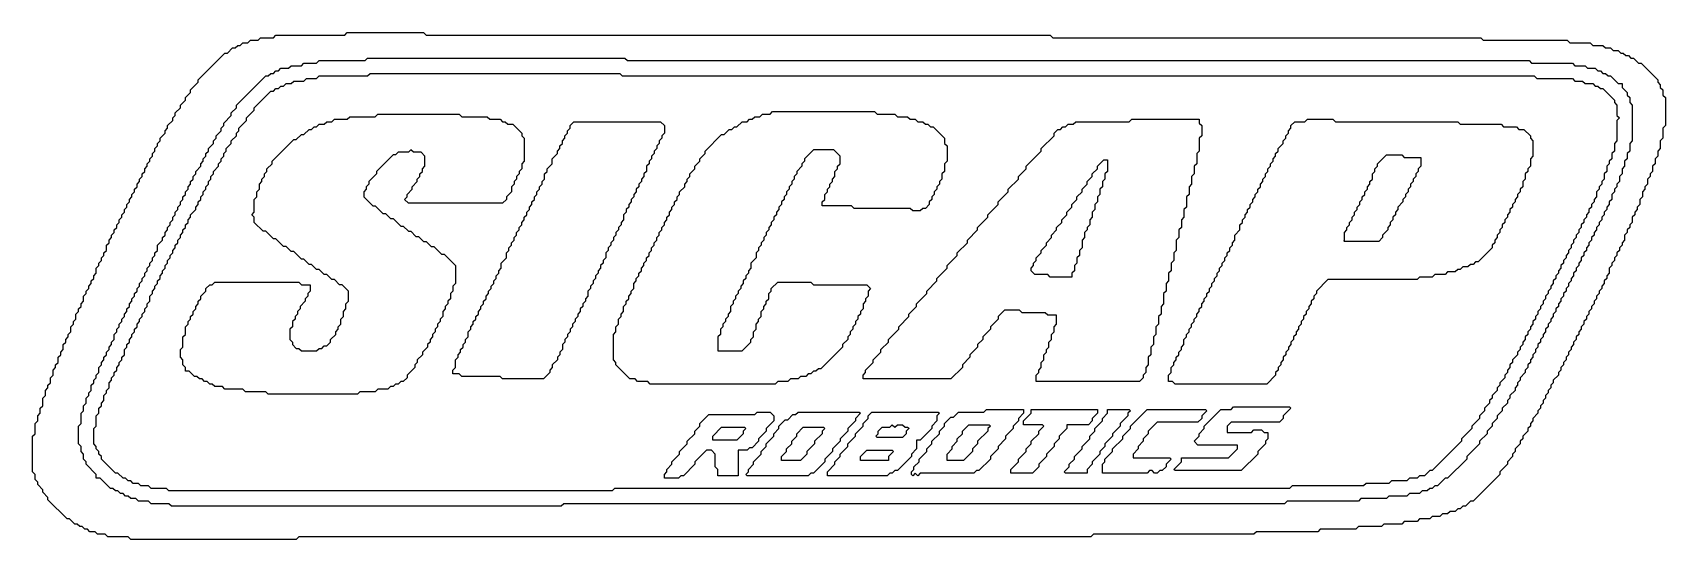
# Model space of a CAD drawing. Header units: millimetres. Extents: x 4 to 645, y 54 to 253.
import ezdxf

# ---------------------------------------------------------------- set-up
doc = ezdxf.new("R2010")
doc.units = ezdxf.units.MM

msp = doc.modelspace()

# ---------------------------------------------------------------- linework, layer by layer
for points in [[(127.5, 253), (157.5, 253), (158.5, 252), (403.5, 252), (404.5, 251), (572.5, 251), (573.5, 250), (606.5, 250), (607.5, 249), (615.5, 249), (616.5, 248), (620.5, 248), (621.5, 247), (623.5, 247), (624.5, 246), (626.5, 246), (627.5, 245), (628.5, 245), (629.5, 244), (630.5, 244), (631.5, 243), (632.5, 243), (634.5, 241), (635.5, 241), (642, 234.5), (642, 233.5), (643, 232.5), (643, 231.5), (644, 230.5), (644, 228.5), (645, 227.5), (645, 216.5), (644, 215.5), (644, 211.5), (643, 210.5), (643, 207.5), (642, 206.5), (642, 204.5), (641, 203.5), (641, 201.5), (640, 200.5), (640, 198.5), (639, 197.5), (639, 196.5), (638, 195.5), (638, 193.5), (637, 192.5), (637, 191.5), (636, 190.5), (636, 188.5), (635, 187.5), (635, 185.5), (634, 184.5), (634, 183.5), (633, 182.5), (633, 181.5), (632, 180.5), (632, 178.5), (631, 177.5), (631, 176.5), (630, 175.5), (630, 174.5), (629, 173.5), (629, 171.5), (628, 170.5), (628, 169.5), (627, 168.5), (627, 167.5), (626, 166.5), (626, 165.5), (625, 164.5), (625, 163.5), (624, 162.5), (624, 161.5), (623, 160.5), (623, 158.5), (622, 157.5), (622, 156.5), (621, 155.5), (621, 154.5), (620, 153.5), (620, 152.5), (619, 151.5), (619, 150.5), (618, 149.5), (618, 148.5), (617, 147.5), (617, 146.5), (616, 145.5), (616, 144.5), (615, 143.5), (615, 142.5), (614, 141.5), (614, 140.5), (613, 139.5), (613, 138.5), (612, 137.5), (612, 136.5), (611, 135.5), (611, 134.5), (610, 133.5), (610, 132.5), (609, 131.5), (609, 130.5), (608, 129.5), (608, 128.5), (607, 127.5), (607, 126.5), (606, 125.5), (606, 124.5), (605, 123.5), (605, 122.5), (604, 121.5), (604, 120.5), (603, 119.5), (603, 118.5), (601, 116.5), (601, 115.5), (600, 114.5), (600, 113.5), (599, 112.5), (599, 111.5), (598, 110.5), (598, 109.5), (597, 108.5), (597, 107.5), (596, 106.5), (596, 105.5), (595, 104.5), (595, 103.5), (593, 101.5), (593, 100.5), (592, 99.5), (592, 98.5), (591, 97.5), (591, 96.5), (589, 94.5), (589, 93.5), (588, 92.5), (588, 91.5), (586, 89.5), (586, 88.5), (585, 87.5), (585, 86.5), (583, 84.5), (583, 83.5), (580, 80.5), (580, 79.5), (569.5, 69), (568.5, 69), (566.5, 67), (565.5, 67), (564.5, 66), (563.5, 66), (562.5, 65), (560.5, 65), (559.5, 64), (557.5, 64), (556.5, 63), (553.5, 63), (552.5, 62), (548.5, 62), (547.5, 61), (542.5, 61), (541.5, 60), (534.5, 60), (533.5, 59), (524.5, 59), (523.5, 58), (509.5, 58), (508.5, 57), (484.5, 57), (483.5, 56), (420.5, 56), (419.5, 55), (108.5, 55), (107.5, 54), (42.5, 54), (41.5, 55), (33.5, 55), (32.5, 56), (29.5, 56), (28.5, 57), (26.5, 57), (25.5, 58), (24.5, 58), (23.5, 59), (22.5, 59), (21.5, 60), (20.5, 60), (18.5, 62), (17.5, 62), (10, 69.5), (10, 70.5), (8, 72.5), (8, 73.5), (6, 75.5), (6, 76.5), (5, 77.5), (5, 79.5), (4, 80.5), (4, 94.5), (5, 95.5), (5, 99.5), (6, 100.5), (6, 102.5), (7, 103.5), (7, 105.5), (8, 106.5), (8, 109.5), (9, 110.5), (9, 112.5), (10, 113.5), (10, 114.5), (11, 115.5), (11, 117.5), (12, 118.5), (12, 120.5), (13, 121.5), (13, 122.5), (14, 123.5), (14, 125.5), (15, 126.5), (15, 127.5), (16, 128.5), (16, 130.5), (17, 131.5), (17, 132.5), (18, 133.5), (18, 134.5), (19, 135.5), (19, 137.5), (20, 138.5), (20, 139.5), (21, 140.5), (21, 142.5), (22, 143.5), (22, 144.5), (23, 145.5), (23, 146.5), (24, 147.5), (24, 149.5), (25, 150.5), (25, 151.5), (26, 152.5), (26, 153.5), (27, 154.5), (27, 155.5), (28, 156.5), (28, 157.5), (29, 158.5), (29, 160.5), (30, 161.5), (30, 162.5), (31, 163.5), (31, 164.5), (32, 165.5), (32, 166.5), (33, 167.5), (33, 169.5), (34, 170.5), (34, 171.5), (35, 172.5), (35, 173.5), (36, 174.5), (36, 175.5), (37, 176.5), (37, 177.5), (38, 178.5), (38, 179.5), (39, 180.5), (39, 181.5), (40, 182.5), (40, 183.5), (41, 184.5), (41, 185.5), (42, 186.5), (42, 187.5), (43, 188.5), (43, 189.5), (44, 190.5), (44, 191.5), (45, 192.5), (45, 193.5), (46, 194.5), (46, 195.5), (47, 196.5), (47, 197.5), (48, 198.5), (48, 199.5), (49, 200.5), (49, 201.5), (50, 202.5), (50, 203.5), (51, 204.5), (51, 205.5), (52, 206.5), (52, 207.5), (53, 208.5), (53, 209.5), (54, 210.5), (54, 211.5), (56, 213.5), (56, 214.5), (57, 215.5), (57, 216.5), (59, 218.5), (59, 219.5), (60, 220.5), (60, 221.5), (62, 223.5), (62, 224.5), (64, 226.5), (64, 227.5), (66, 229.5), (66, 230.5), (69, 233.5), (69, 234.5), (79.5, 245), (80.5, 245), (82.5, 247), (83.5, 247), (84.5, 248), (85.5, 248), (86.5, 249), (88.5, 249), (89.5, 250), (92.5, 250), (93.5, 251), (98.5, 251), (99.5, 252), (126.5, 252), (127.5, 253)], [(135.5, 243), (236.5, 243), (237.5, 242), (591.5, 242), (592.5, 241), (608.5, 241), (609.5, 240), (613.5, 240), (614.5, 239), (617.5, 239), (618.5, 238), (619.5, 238), (620.5, 237), (621.5, 237), (622.5, 236), (623.5, 236), (626.5, 233), (626.74, 233), (626.96, 233), (627.16, 233), (627.34, 233), (627.5, 233), (627.64, 233), (627.76, 233), (627.86, 233), (627.94, 233), (628, 233), (628, 232.94), (628, 232.86), (628, 232.76), (628, 232.64), (628, 232.5), (628, 232.34), (628, 232.16), (628, 231.96), (628, 231.74), (628, 231.5), (630, 229.5), (630, 228.5), (631, 227.5), (631, 225.5), (632, 224.5), (632, 210.5), (631, 209.5), (631, 206.5), (630, 205.5), (630, 203.5), (629, 202.5), (629, 200.5), (628, 199.5), (628, 197.5), (627, 196.5), (627, 194.5), (626, 193.5), (626, 192.5), (625, 191.5), (625, 190.5), (624, 189.5), (624, 187.5), (623, 186.5), (623, 185.5), (622, 184.5), (622, 183.5), (621, 182.5), (621, 181.5), (620, 180.5), (620, 179.5), (619, 178.5), (619, 177.5), (618, 176.5), (618, 175.5), (617, 174.5), (617, 173.5), (616, 172.5), (616, 171.5), (615, 170.5), (615, 169.5), (614, 168.5), (614, 167.5), (613, 166.5), (613, 165.5), (612, 164.5), (612, 163.5), (611, 162.5), (611, 161.5), (610, 160.5), (610, 159.5), (609, 158.5), (609, 157.5), (608, 156.5), (608, 155.5), (607, 154.5), (607, 153.5), (606, 152.5), (606, 151.5), (605, 150.5), (605, 149.5), (604, 148.5), (604, 147.5), (603, 146.5), (603, 145.5), (602, 144.5), (602, 143.5), (601, 142.5), (601, 141.5), (600, 140.5), (600, 139.5), (599, 138.5), (599, 137.5), (598, 136.5), (598, 135.5), (597, 134.5), (597, 133.5), (596, 132.5), (596, 131.5), (595, 130.5), (595, 129.5), (594, 128.5), (594, 127.5), (593, 126.5), (593, 125.5), (592, 124.5), (592, 123.5), (591, 122.5), (591, 121.5), (590, 120.5), (590, 119.5), (588, 117.5), (588, 116.5), (587, 115.5), (587, 114.5), (586, 113.5), (586, 112.5), (584, 110.5), (584, 109.5), (583, 108.5), (583, 107.5), (581, 105.5), (581, 104.5), (579, 102.5), (579, 101.5), (577, 99.5), (577, 98.5), (575, 96.5), (575, 95.5), (572, 92.5), (572, 91.5), (567, 86.5), (567, 85.5), (559.5, 78), (558.5, 78), (555.5, 75), (554.5, 75), (553.5, 74), (552.5, 74), (551.5, 73), (549.5, 73), (548.5, 72), (544.5, 72), (543.5, 71), (536.5, 71), (535.5, 70), (525.5, 70), (524.5, 69), (496.5, 69), (495.5, 68), (212.5, 68), (211.5, 67), (58.5, 67), (57.5, 68), (50.5, 68), (49.5, 69), (45.5, 69), (44.5, 70), (42.5, 70), (41.5, 71), (40.5, 71), (39.5, 72), (38.5, 72), (37.5, 73), (36.5, 73), (35.5, 74), (34.5, 74), (30.5, 78), (30.26, 78), (30.04, 78), (29.84, 78), (29.66, 78), (29.5, 78), (29.36, 78), (29.24, 78), (29.14, 78), (29.06, 78), (29, 78), (29, 78.06), (29, 78.14), (29, 78.24), (29, 78.36), (29, 78.5), (29, 78.66), (29, 78.84), (29, 79.04), (29, 79.26), (29, 79.5), (25, 83.5), (25, 84.5), (24, 85.5), (24, 87.5), (23, 88.5), (23, 90.5), (22, 91.5), (22, 98.5), (23, 99.5), (23, 103.5), (24, 104.5), (24, 106.5), (25, 107.5), (25, 109.5), (26, 110.5), (26, 111.5), (27, 112.5), (27, 114.5), (28, 115.5), (28, 116.5), (29, 117.5), (29, 118.5), (30, 119.5), (30, 121.5), (31, 122.5), (31, 123.5), (32, 124.5), (32, 125.5), (33, 126.5), (33, 127.5), (34, 128.5), (34, 129.5), (35, 130.5), (35, 131.5), (36, 132.5), (36, 134.5), (37, 135.5), (37, 136.5), (38, 137.5), (38, 138.5), (39, 139.5), (39, 140.5), (40, 141.5), (40, 142.5), (41, 143.5), (41, 144.5), (42, 145.5), (42, 146.5), (43, 147.5), (43, 148.5), (44, 149.5), (44, 150.5), (45, 151.5), (45, 152.5), (46, 153.5), (46, 154.5), (47, 155.5), (47, 156.5), (48, 157.5), (48, 158.5), (49, 159.5), (49, 160.5), (50, 161.5), (50, 162.5), (51, 163.5), (51, 164.5), (52, 165.5), (52, 166.5), (53, 167.5), (53, 169.5), (55, 171.5), (55, 172.5), (56, 173.5), (56, 174.5), (57, 175.5), (57, 176.5), (58, 177.5), (58, 178.5), (59, 179.5), (59, 180.5), (60, 181.5), (60, 182.5), (61, 183.5), (61, 184.5), (62, 185.5), (62, 186.5), (63, 187.5), (63, 188.5), (64, 189.5), (64, 190.5), (65, 191.5), (65, 192.5), (66, 193.5), (66, 194.5), (67, 195.5), (67, 196.5), (68, 197.5), (68, 198.5), (70, 200.5), (70, 201.5), (71, 202.5), (71, 203.5), (72, 204.5), (72, 205.5), (73, 206.5), (73, 207.5), (75, 209.5), (75, 210.5), (76, 211.5), (76, 212.5), (78, 214.5), (78, 215.5), (79, 216.5), (79, 217.5), (82, 220.5), (82, 221.5), (84, 223.5), (84, 224.5), (95.5, 236), (96.5, 236), (97.5, 237), (98.5, 237), (99.5, 238), (100.5, 238), (101.5, 239), (104.5, 239), (105.5, 240), (109.5, 240), (110.5, 241), (115.5, 241), (116.5, 242), (134.5, 242), (135.5, 243)], [(136.5, 237), (234.5, 237), (235.5, 236), (593.5, 236), (594.5, 235), (608.5, 235), (609.5, 234), (612.5, 234), (613.5, 233), (616.5, 233), (617.5, 232), (618.5, 232), (619.5, 231), (620.5, 231), (625, 226.5), (625, 225.5), (626, 224.5), (626, 220.5), (627, 219.5), (626, 218.5), (626, 210.5), (625, 209.5), (625, 206.5), (624, 205.5), (624, 203.5), (623, 202.5), (623, 201.5), (622, 200.5), (622, 198.5), (621, 197.5), (621, 195.5), (620, 194.5), (620, 193.5), (619, 192.5), (619, 191.5), (618, 190.5), (618, 188.5), (617, 187.5), (617, 186.5), (616, 185.5), (616, 184.5), (615, 183.5), (615, 182.5), (614, 181.5), (614, 180.5), (613, 179.5), (613, 178.5), (612, 177.5), (612, 176.5), (611, 175.5), (611, 174.5), (610, 173.5), (610, 172.5), (609, 171.5), (609, 170.5), (608, 169.5), (608, 168.5), (607, 167.5), (607, 166.5), (606, 165.5), (606, 164.5), (605, 163.5), (605, 162.5), (604, 161.5), (604, 160.5), (603, 159.5), (603, 158.5), (602, 157.5), (602, 156.5), (601, 155.5), (601, 154.5), (600, 153.5), (600, 152.5), (599, 151.5), (599, 150.5), (598, 149.5), (598, 148.5), (597, 147.5), (597, 146.5), (596, 145.5), (596, 144.5), (595, 143.5), (595, 142.5), (594, 141.5), (594, 140.5), (593, 139.5), (593, 138.5), (592, 137.5), (592, 136.5), (591, 135.5), (591, 134.5), (590, 133.5), (590, 132.5), (589, 131.5), (589, 130.5), (588, 129.5), (588, 128.5), (587, 127.5), (587, 126.5), (585, 124.5), (585, 123.5), (584, 122.5), (584, 121.5), (583, 120.5), (583, 119.5), (582, 118.5), (582, 117.5), (580, 115.5), (580, 114.5), (579, 113.5), (579, 112.5), (577, 110.5), (577, 109.5), (576, 108.5), (576, 107.5), (574, 105.5), (574, 104.5), (572, 102.5), (572, 101.5), (569, 98.5), (569, 97.5), (565, 93.5), (565, 92.5), (553.5, 81), (552.5, 81), (550.5, 79), (548.5, 79), (547.5, 78), (544.5, 78), (543.5, 77), (537.5, 77), (536.5, 76), (527.5, 76), (526.5, 75), (498.5, 75), (497.5, 74), (232.5, 74), (231.5, 73), (57.5, 73), (56.5, 74), (50.5, 74), (49.5, 75), (46.5, 75), (45.5, 76), (43.5, 76), (42.5, 77), (41.5, 77), (40.5, 78), (39.5, 78), (37.5, 80), (36.5, 80), (31, 85.5), (31, 86.5), (30, 87.5), (30, 88.5), (29, 89.5), (29, 90.5), (28, 91.5), (28, 97.5), (29, 98.5), (29, 102.5), (30, 103.5), (30, 105.5), (31, 106.5), (31, 107.5), (32, 108.5), (32, 110.5), (33, 111.5), (33, 112.5), (34, 113.5), (34, 115.5), (35, 116.5), (35, 117.5), (36, 118.5), (36, 119.5), (37, 120.5), (37, 121.5), (38, 122.5), (38, 123.5), (39, 124.5), (39, 125.5), (40, 126.5), (40, 128.5), (41, 129.5), (41, 130.5), (42, 131.5), (42, 132.5), (43, 133.5), (43, 134.5), (44, 135.5), (44, 136.5), (45, 137.5), (45, 138.5), (46, 139.5), (46, 140.5), (47, 141.5), (47, 142.5), (48, 143.5), (48, 144.5), (49, 145.5), (49, 146.5), (50, 147.5), (50, 149.5), (51, 150.5), (51, 151.5), (52, 152.5), (52, 153.5), (53, 154.5), (53, 155.5), (54, 156.5), (54, 157.5), (55, 158.5), (55, 159.5), (56, 160.5), (56, 161.5), (57, 162.5), (57, 163.5), (58, 164.5), (58, 165.5), (59, 166.5), (59, 167.5), (60, 168.5), (60, 169.5), (61, 170.5), (61, 171.5), (62, 172.5), (62, 173.5), (63, 174.5), (63, 175.5), (64, 176.5), (64, 177.5), (65, 178.5), (65, 179.5), (66, 180.5), (66, 181.5), (68, 183.5), (68, 184.5), (69, 185.5), (69, 186.5), (70, 187.5), (70, 188.5), (71, 189.5), (71, 190.5), (72, 191.5), (72, 192.5), (73, 193.5), (73, 194.5), (74, 195.5), (74, 196.5), (75, 197.5), (75, 198.5), (77, 200.5), (77, 201.5), (78, 202.5), (78, 203.5), (79, 204.5), (79, 205.5), (80, 206.5), (80, 207.5), (82, 209.5), (82, 210.5), (84, 212.5), (84, 213.5), (85, 214.5), (85, 215.5), (88, 218.5), (88, 219.5), (91, 222.5), (91, 223.5), (97.5, 230), (98.5, 230), (99.5, 231), (100.5, 231), (101.5, 232), (102.5, 232), (103.5, 233), (105.5, 233), (106.5, 234), (110.5, 234), (111.5, 235), (115.5, 235), (116.5, 236), (135.5, 236), (136.5, 237)], [(139.5, 221), (171.5, 221), (172.5, 220), (182.5, 220), (183.5, 219), (187.5, 219), (188.5, 218), (189.5, 218), (190.5, 217), (192.5, 217), (196, 213.5), (196, 212.5), (197, 211.5), (197, 202.5), (196, 201.5), (196, 199.5), (195, 198.5), (195, 197.5), (194, 196.5), (194, 195.5), (193, 194.5), (193, 193.5), (192, 192.5), (192, 190.5), (190, 188.5), (190, 187.5), (188.5, 186), (151.5, 186), (150, 187.5), (151, 188.5), (151, 189.5), (153, 191.5), (153, 192.5), (155, 194.5), (155, 195.5), (156, 196.5), (156, 197.5), (157, 198.5), (157, 199.5), (158, 200.5), (158, 204.5), (156.5, 206), (153.5, 206), (152.5, 207), (151.5, 206), (147.5, 206), (146.5, 205), (145.5, 205), (139, 198.5), (139, 197.5), (136, 194.5), (136, 193.5), (135, 192.5), (135, 191.5), (134, 190.5), (134, 188.5), (137.5, 185), (138.5, 185), (141.5, 182), (142.5, 182), (144.5, 180), (145.5, 180), (148.5, 177), (149.5, 177), (151.5, 175), (152.5, 175), (154.5, 173), (155.5, 173), (157.5, 171), (158.5, 171), (160.5, 169), (161.5, 169), (164.5, 166), (165.5, 166), (170, 161.5), (170, 154.5), (169, 153.5), (169, 151.5), (168, 150.5), (168, 148.5), (167, 147.5), (167, 146.5), (166, 145.5), (166, 144.5), (165, 143.5), (165, 141.5), (164, 140.5), (164, 139.5), (163, 138.5), (163, 137.5), (162, 136.5), (162, 135.5), (161, 134.5), (161, 133.5), (160, 132.5), (160, 131.5), (159, 130.5), (159, 129.5), (157, 127.5), (157, 126.5), (155, 124.5), (155, 123.5), (154, 122.5), (154, 121.5), (151, 118.5), (151, 117.5), (149.5, 116), (148.5, 116), (147.5, 115), (146.5, 115), (145.5, 114), (144.5, 114), (143.5, 113), (139.5, 113), (138.5, 112), (132.5, 112), (131.5, 111), (96.5, 111), (95.5, 112), (87.5, 112), (86.5, 113), (79.5, 113), (78.5, 114), (75.5, 114), (74.5, 115), (73.5, 115), (72.5, 116), (71.5, 116), (70.5, 117), (69.5, 117), (68.5, 118), (67.5, 118), (65.5, 120), (65.26, 120), (65.04, 120), (64.84, 120), (64.66, 120), (64.5, 120), (64.36, 120), (64.24, 120), (64.14, 120), (64.06, 120), (64, 120), (64, 120.06), (64, 120.14), (64, 120.24), (64, 120.36), (64, 120.5), (64, 120.66), (64, 120.84), (64, 121.04), (64, 121.26), (64, 121.5), (63, 122.5), (63, 124.5), (62, 125.5), (62, 128.5), (63, 129.5), (63, 133.5), (64, 134.5), (64, 137.5), (65, 138.5), (65, 139.5), (66, 140.5), (66, 141.5), (67, 142.5), (67, 143.5), (68, 144.5), (68, 145.5), (69, 146.5), (69, 147.5), (70, 148.5), (70, 149.5), (72, 151.5), (72, 152.5), (73.5, 154), (74.5, 154), (75.5, 155), (108.5, 155), (109.5, 154), (112.5, 154), (113, 154), (113, 153.5), (113, 151.5), (112, 150.5), (112, 149.5), (111, 148.5), (111, 147.5), (109, 145.5), (109, 144.5), (108, 143.5), (108, 142.5), (107, 141.5), (107, 140.5), (106, 139.5), (106, 137.5), (105, 136.5), (105, 132.5), (106, 131.5), (106, 130.5), (107.5, 129), (108.5, 129), (109.5, 128), (115.5, 128), (116.5, 129), (117.5, 129), (118.5, 130), (119.5, 130), (121, 131.5), (121, 132.5), (123, 134.5), (123, 135.5), (124, 136.5), (124, 137.5), (125, 138.5), (125, 140.5), (126, 141.5), (126, 143.5), (127, 144.5), (127, 146.5), (128, 147.5), (128, 151.5), (125.5, 154), (124.5, 154), (122.5, 156), (121.5, 156), (119.5, 158), (118.5, 158), (116.5, 160), (115.5, 160), (113.5, 162), (112.5, 162), (110.5, 164), (109.5, 164), (106.5, 167), (105.5, 167), (103.5, 169), (102.5, 169), (99.5, 172), (98.5, 172), (95.5, 175), (94.5, 175), (91, 178.5), (91, 180.5), (90, 181.5), (91, 182.5), (91, 187.5), (92, 188.5), (92, 190.5), (93, 191.5), (93, 193.5), (94, 194.5), (94, 195.5), (95, 196.5), (95, 197.5), (96, 198.5), (96, 199.5), (98, 201.5), (98, 202.5), (106.5, 211), (107.5, 211), (109.5, 213), (110.5, 213), (112.5, 215), (113.5, 215), (114.5, 216), (115.5, 216), (116.5, 217), (118.5, 217), (119.5, 218), (121.5, 218), (122.5, 219), (127.5, 219), (128.5, 220), (138.5, 220), (139.5, 221)], [(216.5, 218), (250.5, 218), (252, 216.5), (252, 213.5), (251, 212.5), (251, 211.5), (250, 210.5), (250, 209.5), (249, 208.5), (249, 207.5), (248, 206.5), (248, 205.5), (247, 204.5), (247, 203.5), (246, 202.5), (246, 201.5), (245, 200.5), (245, 198.5), (244, 197.5), (244, 196.5), (243, 195.5), (243, 194.5), (242, 193.5), (242, 192.5), (241, 191.5), (241, 190.5), (240, 189.5), (240, 188.5), (239, 187.5), (239, 186.5), (238, 185.5), (238, 184.5), (237, 183.5), (237, 182.5), (236, 181.5), (236, 179.5), (235, 178.5), (235, 177.5), (234, 176.5), (234, 175.5), (233, 174.5), (233, 173.5), (232, 172.5), (232, 171.5), (231, 170.5), (231, 169.5), (230, 168.5), (230, 167.5), (229, 166.5), (229, 164.5), (228, 163.5), (228, 162.5), (227, 161.5), (227, 160.5), (226, 159.5), (226, 158.5), (225, 157.5), (225, 156.5), (224, 155.5), (224, 154.5), (223, 153.5), (223, 152.5), (222, 151.5), (222, 149.5), (221, 148.5), (221, 147.5), (220, 146.5), (220, 145.5), (219, 144.5), (219, 143.5), (218, 142.5), (218, 141.5), (217, 140.5), (217, 139.5), (216, 138.5), (216, 137.5), (215, 136.5), (215, 135.5), (214, 134.5), (214, 133.5), (213, 132.5), (213, 131.5), (212, 130.5), (212, 128.5), (211, 127.5), (211, 126.5), (210, 125.5), (210, 124.5), (208, 122.5), (208, 121.5), (207, 120.5), (207, 119.5), (204.5, 117), (188.5, 117), (187.5, 118), (172.5, 118), (171.5, 119), (169.5, 119), (169, 119), (169, 119.06), (169, 119.14), (169, 119.24), (169, 119.36), (169, 119.5), (169, 119.66), (169, 119.84), (169, 120.04), (169, 120.26), (169, 120.5), (170, 121.5), (170, 124.5), (171, 125.5), (171, 126.5), (172, 127.5), (172, 128.5), (173, 129.5), (173, 130.5), (174, 131.5), (174, 132.5), (175, 133.5), (175, 135.5), (176, 136.5), (176, 137.5), (177, 138.5), (177, 139.5), (178, 140.5), (178, 141.5), (179, 142.5), (179, 143.5), (180, 144.5), (180, 145.5), (181, 146.5), (181, 147.5), (182, 148.5), (182, 149.5), (183, 150.5), (183, 151.5), (184, 152.5), (184, 153.5), (185, 154.5), (185, 155.5), (186, 156.5), (186, 157.5), (187, 158.5), (187, 159.5), (188, 160.5), (188, 162.5), (190, 164.5), (190, 166.5), (191, 167.5), (191, 168.5), (192, 169.5), (192, 170.5), (193, 171.5), (193, 172.5), (194, 173.5), (194, 174.5), (195, 175.5), (195, 176.5), (196, 177.5), (196, 178.5), (197, 179.5), (197, 180.5), (198, 181.5), (198, 182.5), (199, 183.5), (199, 184.5), (200, 185.5), (200, 186.5), (201, 187.5), (201, 188.5), (202, 189.5), (202, 190.5), (203, 191.5), (203, 192.5), (204, 193.5), (204, 194.5), (205, 195.5), (205, 197.5), (206, 198.5), (206, 199.5), (208, 201.5), (208, 203.5), (210, 205.5), (210, 206.5), (211, 207.5), (211, 208.5), (212, 209.5), (212, 210.5), (213, 211.5), (213, 212.5), (214, 213.5), (214, 214.5), (215, 215.5), (215, 216.5), (216.5, 218)], [(294.5, 222), (334.5, 222), (335.5, 221), (342.5, 221), (343.5, 220), (347.5, 220), (348.5, 219), (350.5, 219), (351.5, 218), (353.5, 218), (354.5, 217), (355.5, 217), (356.5, 216), (357.5, 216), (362, 211.5), (362, 209.5), (363, 208.5), (363, 202.5), (362, 201.5), (362, 198.5), (361, 197.5), (361, 195.5), (360, 194.5), (360, 193.5), (359, 192.5), (359, 191.5), (358, 190.5), (358, 189.5), (357, 188.5), (357, 187.5), (356, 186.5), (356, 185.5), (354.5, 184), (353.5, 184), (352.5, 183), (349.5, 183), (348.5, 184), (326.5, 184), (325.5, 185), (314.5, 185), (314, 185), (314, 185.06), (314, 185.14), (314, 185.24), (314, 185.36), (314, 185.5), (314, 185.66), (314, 185.84), (314, 186.04), (314, 186.26), (314, 186.5), (315, 187.5), (315, 189.5), (316, 190.5), (316, 191.5), (317, 192.5), (317, 193.5), (318, 194.5), (318, 195.5), (319, 196.5), (319, 198.5), (320, 199.5), (320, 200.5), (321, 201.5), (321, 204.5), (318.5, 207), (310.5, 207), (307, 203.5), (307, 202.5), (306, 201.5), (306, 200.5), (304, 198.5), (304, 197.5), (303, 196.5), (303, 195.5), (302, 194.5), (302, 193.5), (301, 192.5), (301, 191.5), (300, 190.5), (300, 189.5), (299, 188.5), (299, 187.5), (298, 186.5), (298, 185.5), (297, 184.5), (297, 183.5), (296, 182.5), (296, 181.5), (295, 180.5), (295, 179.5), (294, 178.5), (294, 177.5), (293, 176.5), (293, 175.5), (292, 174.5), (292, 173.5), (291, 172.5), (291, 171.5), (290, 170.5), (290, 169.5), (289, 168.5), (289, 167.5), (288, 166.5), (288, 164.5), (286, 162.5), (286, 160.5), (285, 159.5), (285, 158.5), (284, 157.5), (284, 156.5), (283, 155.5), (283, 154.5), (282, 153.5), (282, 152.5), (281, 151.5), (281, 150.5), (280, 149.5), (280, 148.5), (279, 147.5), (279, 146.5), (278, 145.5), (278, 143.5), (277, 142.5), (277, 141.5), (276, 140.5), (276, 139.5), (275, 138.5), (275, 137.5), (274, 136.5), (274, 134.5), (273, 133.5), (273, 128.5), (273, 128), (273.5, 128), (282.5, 128), (286, 131.5), (286, 132.5), (287, 133.5), (287, 135.5), (288, 136.5), (288, 138.5), (289, 139.5), (289, 140.5), (290, 141.5), (290, 143.5), (291, 144.5), (291, 145.5), (292, 146.5), (292, 147.5), (293, 148.5), (293, 150.5), (294, 151.5), (294, 152.5), (296.5, 155), (309.5, 155), (310.5, 154), (331.5, 154), (333, 152.5), (332, 151.5), (332, 149.5), (331, 148.5), (331, 147.5), (330, 146.5), (330, 144.5), (329, 143.5), (329, 142.5), (328, 141.5), (328, 140.5), (327, 139.5), (327, 138.5), (326, 137.5), (326, 136.5), (325, 135.5), (325, 134.5), (324, 133.5), (324, 132.5), (322, 130.5), (322, 129.5), (313.5, 121), (312.5, 121), (311.5, 120), (310.5, 120), (309.5, 119), (308.5, 119), (307.5, 118), (305.5, 118), (304.5, 117), (301.5, 117), (300.5, 116), (296.5, 116), (295.5, 115), (246.5, 115), (245.5, 116), (241.5, 116), (240.5, 117), (238.5, 117), (233, 122.5), (233, 123.5), (232, 124.5), (232, 134.5), (233, 135.5), (233, 137.5), (234, 138.5), (234, 140.5), (235, 141.5), (235, 142.5), (236, 143.5), (236, 145.5), (237, 146.5), (237, 147.5), (238, 148.5), (238, 149.5), (239, 150.5), (239, 151.5), (240, 152.5), (240, 154.5), (241, 155.5), (241, 156.5), (242, 157.5), (242, 158.5), (243, 159.5), (243, 160.5), (244, 161.5), (244, 162.5), (245, 163.5), (245, 164.5), (246, 165.5), (246, 166.5), (247, 167.5), (247, 168.5), (248, 169.5), (248, 170.5), (249, 171.5), (249, 172.5), (250, 173.5), (250, 174.5), (251, 175.5), (251, 176.5), (252, 177.5), (252, 178.5), (253, 179.5), (253, 180.5), (254, 181.5), (254, 182.5), (255, 183.5), (255, 184.5), (256, 185.5), (256, 186.5), (257, 187.5), (257, 188.5), (258, 189.5), (258, 190.5), (260, 192.5), (260, 193.5), (261, 194.5), (261, 195.5), (262, 196.5), (262, 197.5), (264, 199.5), (264, 200.5), (266, 202.5), (266, 203.5), (268, 205.5), (268, 206.5), (274.5, 213), (275.5, 213), (277.5, 215), (278.5, 215), (279.5, 216), (280.5, 216), (282.5, 218), (284.5, 218), (285.5, 219), (286.5, 219), (287.5, 220), (289.5, 220), (290.5, 221), (293.5, 221), (294.5, 222)], [(435.5, 219), (461.5, 219), (462, 219), (462, 218.94), (462, 218.86), (462, 218.76), (462, 218.64), (462, 218.5), (462, 218.34), (462, 218.16), (462, 217.96), (462, 217.74), (462, 217.5), (463, 216.5), (463, 212.5), (462, 211.5), (462, 206.5), (461, 205.5), (461, 201.5), (460, 200.5), (460, 197.5), (459, 196.5), (459, 193.5), (458, 192.5), (458, 189.5), (457, 188.5), (457, 184.5), (456, 183.5), (456, 180.5), (455, 179.5), (455, 176.5), (454, 175.5), (454, 172.5), (453, 171.5), (453, 167.5), (452, 166.5), (452, 163.5), (451, 162.5), (451, 159.5), (450, 158.5), (450, 155.5), (449, 154.5), (449, 151.5), (448, 150.5), (448, 146.5), (447, 145.5), (447, 142.5), (446, 141.5), (446, 138.5), (445, 137.5), (445, 134.5), (444, 133.5), (444, 130.5), (443, 129.5), (443, 126.5), (442, 125.5), (442, 122.5), (441, 121.5), (441, 119.5), (440, 118.5), (440, 117.5), (438.5, 116), (398.5, 116), (398.36, 115.96), (398.24, 115.94), (398.14, 115.94), (398.06, 115.96), (398, 116), (397.96, 116.06), (397.94, 116.14), (397.94, 116.24), (397.96, 116.36), (398, 116.5), (398, 118.5), (399, 119.5), (399, 120.5), (400, 121.5), (400, 123.5), (401, 124.5), (401, 126.5), (402, 127.5), (402, 128.5), (403, 129.5), (403, 131.5), (404, 132.5), (404, 134.5), (405, 135.5), (405, 137.5), (406, 138.5), (406, 141.5), (406, 142), (405.5, 142), (402.5, 142), (401.5, 143), (392.5, 143), (391.5, 144), (385.5, 144), (383, 141.5), (383, 140.5), (380, 137.5), (380, 136.5), (377, 133.5), (377, 132.5), (375, 130.5), (375, 129.5), (372, 126.5), (372, 125.5), (369, 122.5), (369, 121.5), (364.5, 117), (330.5, 117), (330, 117), (330, 117.06), (330, 117.14), (330, 117.24), (330, 117.36), (330, 117.5), (330, 117.66), (330, 117.84), (330, 118.04), (330, 118.26), (330, 118.5), (331, 119.5), (331, 120.5), (334, 123.5), (334, 124.5), (337, 127.5), (337, 128.5), (340, 131.5), (340, 132.5), (344, 136.5), (344, 137.5), (348, 141.5), (348, 142.5), (351, 145.5), (351, 146.5), (355, 150.5), (355, 151.5), (359, 155.5), (359, 156.5), (363, 160.5), (363, 161.5), (367, 165.5), (367, 166.5), (371, 170.5), (371, 171.5), (375, 175.5), (375, 176.5), (379, 180.5), (379, 181.5), (383, 185.5), (383, 186.5), (387, 190.5), (387, 191.5), (391, 195.5), (391, 196.5), (394, 199.5), (394, 200.5), (400, 206.5), (400, 207.5), (405, 212.5), (405, 213.5), (406.5, 215), (407.5, 215), (408.5, 216), (409.5, 216), (410.5, 217), (412.5, 217), (413.5, 218), (434.5, 218), (435.5, 219)], [(504.5, 219), (514.5, 219), (515.5, 218), (563.5, 218), (564.5, 217), (580.5, 217), (581.5, 216), (586.5, 216), (587.5, 215), (589.5, 215), (592, 212.5), (592, 211.5), (593, 210.5), (593, 204.5), (592, 203.5), (592, 200.5), (591, 199.5), (591, 198.5), (590, 197.5), (590, 195.5), (589, 194.5), (589, 192.5), (588, 191.5), (588, 190.5), (587, 189.5), (587, 188.5), (586, 187.5), (586, 186.5), (585, 185.5), (585, 184.5), (584, 183.5), (584, 182.5), (583, 181.5), (583, 180.5), (582, 179.5), (582, 178.5), (581, 177.5), (581, 176.5), (580, 175.5), (580, 174.5), (579, 173.5), (579, 172.5), (578, 171.5), (578, 170.5), (577, 169.5), (577, 168.5), (571.5, 163), (570.5, 163), (569.5, 162), (568.5, 162), (567.5, 161), (565.5, 161), (564.5, 160), (563.5, 160), (562.5, 159), (559.5, 159), (558.5, 158), (554.5, 158), (553.5, 157), (548.5, 157), (547.5, 156), (512.5, 156), (508, 151.5), (508, 150.5), (507, 149.5), (507, 148.5), (506, 147.5), (506, 146.5), (505, 145.5), (505, 144.5), (504, 143.5), (504, 142.5), (503, 141.5), (503, 140.5), (502, 139.5), (502, 138.5), (501, 137.5), (501, 136.5), (500, 135.5), (500, 134.5), (499, 133.5), (499, 132.5), (498, 131.5), (498, 130.5), (497, 129.5), (497, 128.5), (496, 127.5), (496, 126.5), (495, 125.5), (495, 124.5), (494, 123.5), (494, 122.5), (493, 121.5), (493, 120.5), (492, 119.5), (492, 118.5), (488.5, 115), (452.5, 115), (451.5, 116), (451.26, 116), (451.04, 116), (450.84, 116), (450.66, 116), (450.5, 116), (450.36, 116), (450.24, 116), (450.14, 116), (450.06, 116), (450, 116), (450, 116.5), (450, 118.5), (451, 119.5), (451, 121.5), (452, 122.5), (452, 123.5), (453, 124.5), (453, 125.5), (454, 126.5), (454, 127.5), (455, 128.5), (455, 129.5), (456, 130.5), (456, 132.5), (457, 133.5), (457, 134.5), (458, 135.5), (458, 136.5), (459, 137.5), (459, 138.5), (460, 139.5), (460, 140.5), (461, 141.5), (461, 142.5), (462, 143.5), (462, 144.5), (463, 145.5), (463, 146.5), (464, 147.5), (464, 148.5), (465, 149.5), (465, 150.5), (466, 151.5), (466, 152.5), (467, 153.5), (467, 154.5), (468, 155.5), (468, 156.5), (469, 157.5), (469, 158.5), (470, 159.5), (470, 160.5), (471, 161.5), (471, 162.5), (472, 163.5), (472, 164.5), (473, 165.5), (473, 166.5), (474, 167.5), (474, 168.5), (475, 169.5), (475, 170.5), (476, 171.5), (476, 173.5), (478, 175.5), (478, 177.5), (479, 178.5), (479, 179.5), (480, 180.5), (480, 181.5), (481, 182.5), (481, 183.5), (482, 184.5), (482, 185.5), (483, 186.5), (483, 187.5), (484, 188.5), (484, 189.5), (485, 190.5), (485, 191.5), (486, 192.5), (486, 193.5), (487, 194.5), (487, 195.5), (488, 196.5), (488, 197.5), (489, 198.5), (489, 199.5), (490, 200.5), (490, 201.5), (491, 202.5), (491, 203.5), (492, 204.5), (492, 205.5), (493, 206.5), (493, 207.5), (495, 209.5), (495, 210.5), (496, 211.5), (496, 212.5), (497, 213.5), (497, 214.5), (498, 215.5), (498, 216.5), (499.5, 218), (503.5, 218), (504.5, 219)], [(424.5, 203), (424.74, 203), (424.96, 203), (425.16, 203), (425.34, 203), (425.5, 203), (425.64, 203), (425.76, 203), (425.86, 203), (425.94, 203), (426, 203), (426, 202.5), (426, 198.5), (425, 197.5), (425, 195.5), (424, 194.5), (424, 192.5), (423, 191.5), (423, 189.5), (422, 188.5), (422, 186.5), (421, 185.5), (421, 183.5), (420, 182.5), (420, 180.5), (419, 179.5), (419, 177.5), (418, 176.5), (418, 175.5), (417, 174.5), (417, 172.5), (416, 171.5), (416, 168.5), (415, 167.5), (415, 165.5), (414, 164.5), (414, 162.5), (413, 161.5), (413, 159.5), (412, 158.5), (412, 158.26), (412, 158.04), (412, 157.84), (412, 157.66), (412, 157.5), (412, 157.36), (412, 157.24), (412, 157.14), (412, 157.06), (412, 157), (411.5, 157), (403.5, 157), (402.5, 158), (397.5, 158), (396, 159.5), (396, 160.5), (397, 161.5), (397, 162.5), (398, 163.5), (398, 164.5), (400, 166.5), (400, 167.5), (402, 169.5), (402, 170.5), (404, 172.5), (404, 173.5), (406, 175.5), (406, 176.5), (408, 178.5), (408, 179.5), (410, 181.5), (410, 182.5), (412, 184.5), (412, 185.5), (414, 187.5), (414, 188.5), (416, 190.5), (416, 191.5), (418, 193.5), (418, 194.5), (420, 196.5), (420, 197.5), (422, 199.5), (422, 200.5), (424.5, 203)], [(535.5, 205), (541.5, 205), (542.5, 204), (548.5, 204), (549, 204), (549, 203.5), (549, 200.5), (548, 199.5), (548, 198.5), (547, 197.5), (547, 196.5), (546, 195.5), (546, 194.5), (545, 193.5), (545, 192.5), (544, 191.5), (544, 190.5), (543, 189.5), (543, 188.5), (542, 187.5), (542, 186.5), (540, 184.5), (540, 183.5), (539, 182.5), (539, 181.5), (538, 180.5), (538, 179.5), (537, 178.5), (537, 177.5), (536, 176.5), (536, 175.5), (534, 173.5), (534, 172.5), (532.5, 171), (519.5, 171), (519.36, 170.96), (519.24, 170.94), (519.14, 170.94), (519.06, 170.96), (519, 171), (518.96, 171.06), (518.94, 171.14), (518.94, 171.24), (518.96, 171.36), (519, 171.5), (519, 174.5), (520, 175.5), (520, 176.5), (521, 177.5), (521, 178.5), (522, 179.5), (522, 180.5), (523, 181.5), (523, 182.5), (524, 183.5), (524, 184.5), (525, 185.5), (525, 186.5), (526, 187.5), (526, 188.5), (527, 189.5), (527, 190.5), (528, 191.5), (528, 192.5), (529, 193.5), (529, 194.5), (530, 195.5), (530, 197.5), (531, 198.5), (531, 199.5), (532, 200.5), (532, 201.5), (535.5, 205)], [(288.5, 104), (293.5, 104), (295, 102.5), (295, 100.5), (292, 97.5), (292, 96.5), (289, 93.5), (289, 92.5), (286.5, 90), (285.5, 90), (284.5, 89), (281.5, 89), (281, 89), (281, 88.5), (281, 79.5), (281, 79), (280.5, 79), (273.5, 79), (273, 79), (273, 79.5), (273, 81.5), (272, 82.5), (272, 87.5), (270.5, 89), (268.5, 89), (264, 84.5), (264, 83.5), (259.5, 79), (258.5, 79), (257.5, 78), (252.5, 78), (252, 78), (252, 78.06), (252, 78.14), (252, 78.24), (252, 78.36), (252, 78.5), (252, 78.66), (252, 78.84), (252, 79.04), (252, 79.26), (252, 79.5), (253, 80.5), (253, 81.5), (255, 83.5), (255, 84.5), (258, 87.5), (258, 88.5), (261, 91.5), (261, 92.5), (264, 95.5), (264, 96.5), (266, 98.5), (266, 99.5), (269.5, 103), (287.5, 103), (288.5, 104)], [(304.5, 104), (328.5, 104), (329, 103.5), (327, 101.5), (327, 100.5), (324, 97.5), (324, 96.5), (321, 93.5), (321, 92.5), (318, 89.5), (318, 88.5), (315, 85.5), (315, 84.5), (310.5, 80), (309.5, 80), (308.5, 79), (284.5, 79), (284, 79.5), (285, 80.5), (285, 81.5), (287, 83.5), (287, 84.5), (290, 87.5), (290, 88.5), (292, 90.5), (292, 91.5), (295, 94.5), (295, 95.5), (297, 97.5), (297, 98.5), (299.5, 101), (300.5, 101), (302.5, 103), (303.5, 103), (304.5, 104)], [(333.5, 104), (359.5, 104), (360, 103.5), (359, 102.5), (359, 100.5), (357, 98.5), (357, 97.5), (352.5, 93), (352.26, 93), (352.04, 93), (351.84, 93), (351.66, 93), (351.5, 93), (351.36, 93), (351.24, 93), (351.14, 93), (351.06, 93), (351, 93), (351, 92.5), (351, 89.5), (349, 87.5), (349, 86.5), (343.5, 81), (342.5, 81), (341.5, 80), (340.5, 80), (339.5, 79), (316.5, 79), (316, 79), (316, 79.06), (316, 79.14), (316, 79.24), (316, 79.36), (316, 79.5), (316, 79.66), (316, 79.84), (316, 80.04), (316, 80.26), (316, 80.5), (319, 83.5), (319, 84.5), (321, 86.5), (321, 87.5), (324, 90.5), (324, 91.5), (327, 94.5), (327, 95.5), (330, 98.5), (330, 99.5), (332, 101.5), (332, 102.5), (333.5, 104)], [(378.5, 105), (392.5, 105), (393, 105), (393, 104.94), (393, 104.86), (393, 104.76), (393, 104.64), (393, 104.5), (393, 104.34), (393, 104.16), (393, 103.96), (393, 103.74), (393, 103.5), (391, 101.5), (391, 100.5), (389, 98.5), (389, 97.5), (386, 94.5), (386, 93.5), (383, 90.5), (383, 89.5), (380, 86.5), (380, 85.5), (375.5, 81), (374.5, 81), (373.5, 80), (352.5, 80), (351.5, 79), (350.5, 80), (349.5, 79), (349, 79.5), (349, 80.5), (350, 81.5), (350, 82.5), (352, 84.5), (352, 85.5), (355, 88.5), (355, 89.5), (357, 91.5), (357, 92.5), (360, 95.5), (360, 96.5), (362, 98.5), (362, 99.5), (364.5, 102), (365.5, 102), (367.5, 104), (377.5, 104), (378.5, 105)], [(396, 105), (396.5, 105), (421.5, 105), (422, 105), (422, 104.94), (422, 104.86), (422, 104.76), (422, 104.64), (422, 104.5), (422, 104.34), (422, 104.16), (422, 103.96), (422, 103.74), (422, 103.5), (420, 101.5), (420, 100.5), (418.5, 99), (410.5, 99), (410, 99), (410, 98.94), (410, 98.86), (410, 98.76), (410, 98.64), (410, 98.5), (410, 98.34), (410, 98.16), (410, 97.96), (410, 97.74), (410, 97.5), (407, 94.5), (407, 93.5), (405, 91.5), (405, 90.5), (402, 87.5), (402, 86.5), (399, 83.5), (399, 82.5), (396.5, 80), (388.5, 80), (388, 80), (388, 80.06), (388, 80.14), (388, 80.24), (388, 80.36), (388, 80.5), (388, 80.66), (388, 80.84), (388, 81.04), (388, 81.26), (388, 81.5), (391, 84.5), (391, 85.5), (394, 88.5), (394, 89.5), (396, 91.5), (396, 92.5), (399, 95.5), (399, 96.5), (401, 98.5), (400.5, 99), (393.5, 99), (393, 99), (393, 99.06), (393, 99.14), (393, 99.24), (393, 99.36), (393, 99.5), (393, 99.66), (393, 99.84), (393, 100.04), (393, 100.26), (393, 100.5), (396, 103.5), (396, 103.74), (396, 103.96), (396, 104.16), (396, 104.34), (396, 104.5), (396, 104.64), (396, 104.76), (396, 104.86), (396, 104.94), (396, 105)], [(426, 105), (426.5, 105), (434.5, 105), (435, 104.5), (434, 103.5), (434, 102.5), (431, 99.5), (431, 98.5), (428, 95.5), (428, 94.5), (425, 91.5), (425, 90.5), (423, 88.5), (423, 87.5), (420, 84.5), (420, 83.5), (418, 81.5), (418, 81.26), (418, 81.04), (418, 80.84), (418, 80.66), (418, 80.5), (418, 80.36), (418, 80.24), (418, 80.14), (418, 80.06), (418, 80), (417.5, 80), (409.5, 80), (409, 80.5), (411, 82.5), (411, 83.5), (413, 85.5), (413, 86.5), (416, 89.5), (416, 90.5), (419, 93.5), (419, 94.5), (421, 96.5), (421, 97.5), (424, 100.5), (424, 101.5), (426, 103.5), (426, 103.74), (426, 103.96), (426, 104.16), (426, 104.34), (426, 104.5), (426, 104.64), (426, 104.76), (426, 104.86), (426, 104.94), (426, 105)], [(441.5, 105), (464.5, 105), (465, 104.5), (463, 102.5), (463, 101.5), (461.5, 100), (445.5, 100), (442, 96.5), (442, 95.5), (440, 93.5), (440, 92.5), (438, 90.5), (438, 89.5), (436, 87.5), (436, 87.26), (436, 87.04), (436, 86.84), (436, 86.66), (436, 86.5), (436, 86.36), (436, 86.24), (436, 86.14), (436, 86.06), (436, 86), (436.5, 86), (450.5, 86), (451, 85.5), (449, 83.5), (449, 82.5), (447.5, 81), (446.5, 81), (445.5, 80), (444.5, 80), (443.5, 81), (442.5, 81), (441.5, 80), (424.5, 80), (424, 80), (424, 80.5), (424, 83.5), (425, 84.5), (425, 85.5), (428, 88.5), (428, 89.5), (432, 93.5), (432, 94.5), (435, 97.5), (435, 98.5), (441.5, 105)], [(475.5, 106), (497.5, 106), (498, 105.5), (495, 102.5), (495, 101.5), (493.5, 100), (474.5, 100), (473, 98.5), (473, 96.5), (472.96, 96.36), (472.94, 96.24), (472.94, 96.14), (472.96, 96.06), (473, 96), (473.06, 95.96), (473.14, 95.94), (473.24, 95.94), (473.36, 95.96), (473.5, 96), (482.5, 96), (483.5, 97), (486.5, 97), (487.5, 96), (487.74, 96), (487.96, 96), (488.16, 96), (488.34, 96), (488.5, 96), (488.64, 96), (488.76, 96), (488.86, 96), (488.94, 96), (489, 96), (489, 95.5), (489, 93.5), (488, 92.5), (488, 91.5), (485, 88.5), (485, 87.5), (478.5, 81), (452.5, 81), (452, 81.5), (455, 84.5), (455, 84.74), (455, 84.96), (455, 85.16), (455, 85.34), (455, 85.5), (455, 85.64), (455, 85.76), (455, 85.86), (455, 85.94), (455, 86), (455.5, 86), (473.5, 86), (477, 89.5), (477, 89.74), (477, 89.96), (477, 90.16), (477, 90.34), (477, 90.5), (477, 90.64), (477, 90.76), (477, 90.86), (477, 90.94), (477, 91), (476.5, 91), (461.5, 91), (460, 92.5), (462, 94.5), (462, 95.5), (464, 97.5), (464, 98.5), (470.5, 105), (474.5, 105), (475.5, 106)], [(274.5, 98), (283.5, 98), (284, 97.5), (283, 96.5), (283, 95.5), (280.5, 93), (271.5, 93), (271, 93), (271, 93.06), (271, 93.14), (271, 93.24), (271, 93.36), (271, 93.5), (271, 93.66), (271, 93.84), (271, 94.04), (271, 94.26), (271, 94.5), (274.5, 98)], [(306.5, 98), (314.5, 98), (315, 97.5), (314, 96.5), (314, 95.5), (311, 92.5), (311, 91.5), (308, 88.5), (308, 87.5), (305.5, 85), (298.5, 85), (298, 85), (298, 85.06), (298, 85.14), (298, 85.24), (298, 85.36), (298, 85.5), (298, 85.66), (298, 85.84), (298, 86.04), (298, 86.26), (298, 86.5), (300, 88.5), (300, 89.5), (302, 91.5), (302, 92.5), (304, 94.5), (304, 95.5), (306.5, 98)], [(341.5, 99), (342.5, 98), (343.5, 99), (345.5, 99), (346.5, 98), (346.74, 98.04), (346.96, 98.06), (347.16, 98.06), (347.34, 98.04), (347.5, 98), (347.64, 97.94), (347.76, 97.86), (347.86, 97.76), (347.94, 97.64), (348, 97.5), (347, 96.5), (347, 95.5), (345.5, 94), (335.5, 94), (335, 94.5), (336, 95.5), (336, 96.5), (337.5, 98), (340.5, 98), (341.5, 99)], [(371.5, 99), (379.5, 99), (380, 98.5), (379, 97.5), (379, 96.5), (375, 92.5), (375, 91.5), (373, 89.5), (373, 88.5), (369.5, 85), (363.5, 85), (363, 85), (363, 85.5), (363, 87.5), (365, 89.5), (365, 90.5), (367, 92.5), (367, 93.5), (369, 95.5), (369, 96.5), (371.5, 99)], [(331.5, 89), (341.5, 89), (342, 88.5), (340, 86.5), (340, 86.26), (340, 86.04), (340, 85.84), (340, 85.66), (340, 85.5), (340, 85.36), (340, 85.24), (340, 85.14), (340, 85.06), (340, 85), (339.5, 85), (329.5, 85), (329, 85), (329, 85.06), (329, 85.14), (329, 85.24), (329, 85.36), (329, 85.5), (329, 85.66), (329, 85.84), (329, 86.04), (329, 86.26), (329, 86.5), (331.5, 89)]]:
    msp.add_lwpolyline(points, close=True)

doc.saveas('drawing.dxf')
